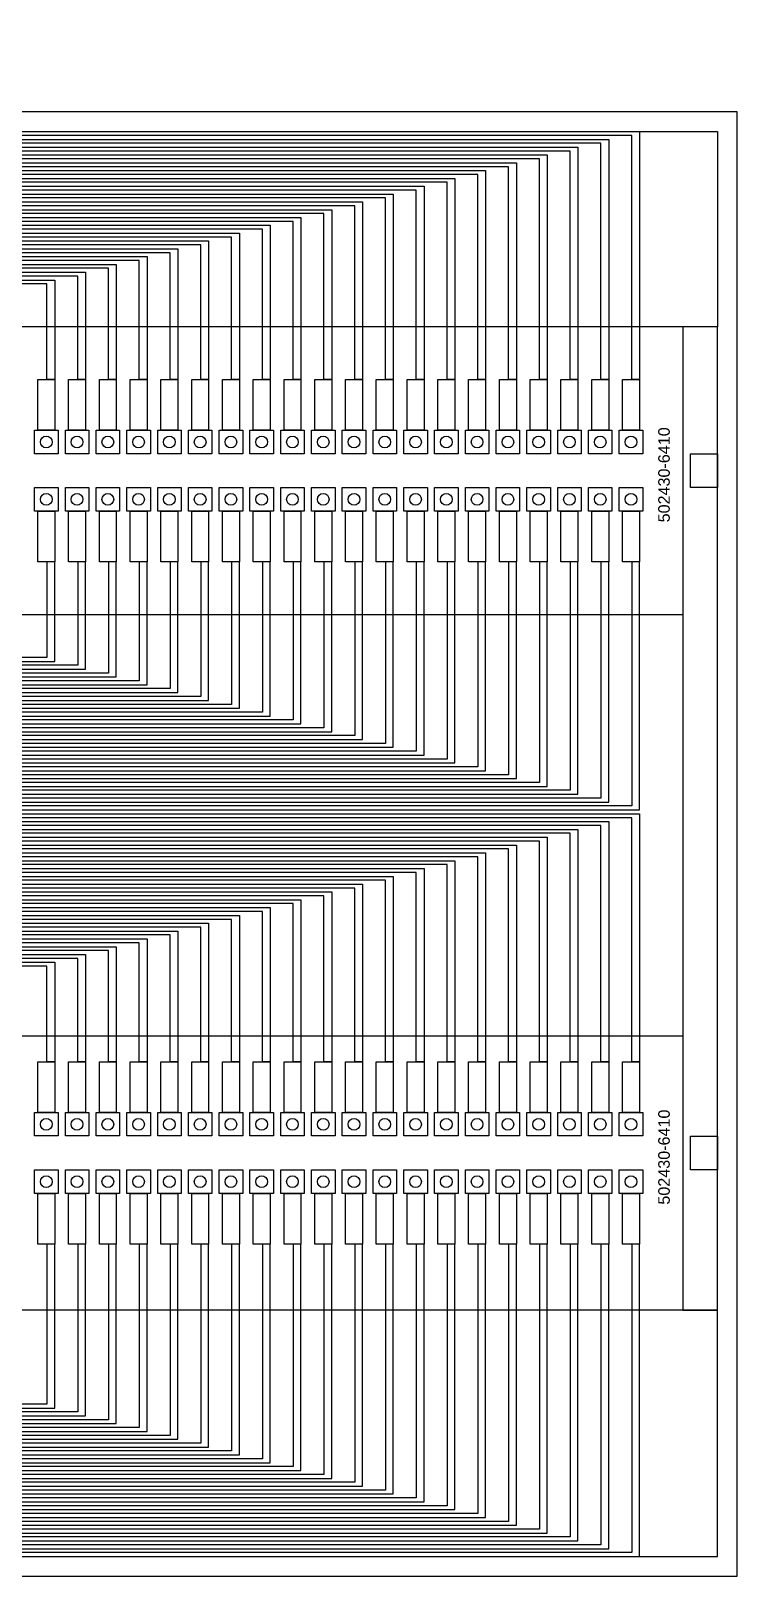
# Model space of a CAD drawing. Header units: inches. Extents: x 11033 to 102276, y 10578 to 36264.
# Drawn here: x 93097 to 102276, y 10722 to 30801 of the extents above; entities that cross this region are included whole.
import ezdxf

# ---------------------------------------------------------------- set-up
doc = ezdxf.new("R2010")
doc.units = ezdxf.units.IN
doc.header["$MEASUREMENT"] = 0
for name, color, linetype in [('board outline', 130, 'Continuous'), ('bottom copper', 160, 'Continuous'), ('bottom solder mask', 94, 'Continuous'), ('drill', 44, 'Continuous'), ('top copper', 10, 'Continuous'), ('top solder mask', 90, 'Continuous')]:
    doc.layers.add(name, color=color, linetype=linetype)
doc.styles.get("Standard").update_dxf_attribs({"font": 'arial.ttf'})

msp = doc.modelspace()

# ---------------------------------------------------------------- linework, layer by layer
at = {"layer": 'board outline'}
msp.add_lwpolyline([(48414, 29748), (48414, 10722), (67077, 10722), (67077, 13872), (83613, 13872), (83613, 10722), (102276, 10722), (102276, 29748), (88687, 29748), (88687, 30801), (62003, 30801), (62003, 29748)], close=True, dxfattribs=at)
at = {"layer": 'bottom copper'}
for points in [[(62257, 29494), (62257, 30547), (88433, 30547), (88433, 29494), (102022, 29494), (102022, 26954), (48668, 26954), (48668, 29494)], [(102022, 14176), (102022, 26954), (101571, 26954), (101571, 14176)], [(93187, 25611), (93187, 26271), (93407, 26271), (93407, 25611)], [(93587, 25611), (93587, 26271), (93807, 26271), (93807, 25611)], [(93987, 25611), (93987, 26271), (94207, 26271), (94207, 25611)], [(94387, 25611), (94387, 26271), (94607, 26271), (94607, 25611)], [(94787, 25611), (94787, 26271), (95007, 26271), (95007, 25611)], [(95187, 25611), (95187, 26271), (95407, 26271), (95407, 25611)], [(95587, 25611), (95587, 26271), (95807, 26271), (95807, 25611)], [(95987, 25611), (95987, 26271), (96207, 26271), (96207, 25611)], [(96387, 25611), (96387, 26271), (96607, 26271), (96607, 25611)], [(96787, 25611), (96787, 26271), (97007, 26271), (97007, 25611)], [(97187, 25611), (97187, 26271), (97407, 26271), (97407, 25611)], [(97587, 25611), (97587, 26271), (97807, 26271), (97807, 25611)], [(97987, 25611), (97987, 26271), (98207, 26271), (98207, 25611)], [(98387, 25611), (98387, 26271), (98607, 26271), (98607, 25611)], [(98787, 25611), (98787, 26271), (99007, 26271), (99007, 25611)], [(99187, 25611), (99187, 26271), (99407, 26271), (99407, 25611)], [(99587, 25611), (99587, 26271), (99807, 26271), (99807, 25611)], [(99987, 25611), (99987, 26271), (100207, 26271), (100207, 25611)], [(100387, 25611), (100387, 26271), (100607, 26271), (100607, 25611)], [(100787, 25611), (100787, 26271), (101007, 26271), (101007, 25611)], [(93450, 25307), (93145, 25307), (93145, 25611), (93450, 25611)], [(93850, 25307), (93545, 25307), (93545, 25611), (93850, 25611)], [(94250, 25307), (93945, 25307), (93945, 25611), (94250, 25611)], [(94650, 25307), (94345, 25307), (94345, 25611), (94650, 25611)], [(95050, 25307), (94745, 25307), (94745, 25611), (95050, 25611)], [(95450, 25307), (95145, 25307), (95145, 25611), (95450, 25611)], [(95850, 25307), (95545, 25307), (95545, 25611), (95850, 25611)], [(96250, 25307), (95945, 25307), (95945, 25611), (96250, 25611)], [(96650, 25307), (96345, 25307), (96345, 25611), (96650, 25611)], [(97050, 25307), (96745, 25307), (96745, 25611), (97050, 25611)], [(97450, 25307), (97145, 25307), (97145, 25611), (97450, 25611)], [(97850, 25307), (97545, 25307), (97545, 25611), (97850, 25611)], [(98250, 25307), (97945, 25307), (97945, 25611), (98250, 25611)], [(98650, 25307), (98345, 25307), (98345, 25611), (98650, 25611)], [(99050, 25307), (98745, 25307), (98745, 25611), (99050, 25611)], [(99450, 25307), (99145, 25307), (99145, 25611), (99450, 25611)], [(99850, 25307), (99545, 25307), (99545, 25611), (99850, 25611)], [(100250, 25307), (99945, 25307), (99945, 25611), (100250, 25611)], [(100650, 25307), (100345, 25307), (100345, 25611), (100650, 25611)], [(101050, 25307), (100745, 25307), (100745, 25611), (101050, 25611)], [(93450, 24561), (93145, 24561), (93145, 24866), (93450, 24866)], [(93850, 24561), (93545, 24561), (93545, 24866), (93850, 24866)], [(94250, 24561), (93945, 24561), (93945, 24866), (94250, 24866)], [(94650, 24561), (94345, 24561), (94345, 24866), (94650, 24866)], [(95050, 24561), (94745, 24561), (94745, 24866), (95050, 24866)], [(95450, 24561), (95145, 24561), (95145, 24866), (95450, 24866)], [(95850, 24561), (95545, 24561), (95545, 24866), (95850, 24866)], [(96250, 24561), (95945, 24561), (95945, 24866), (96250, 24866)], [(96650, 24561), (96345, 24561), (96345, 24866), (96650, 24866)], [(97050, 24561), (96745, 24561), (96745, 24866), (97050, 24866)], [(97450, 24561), (97145, 24561), (97145, 24866), (97450, 24866)], [(97850, 24561), (97545, 24561), (97545, 24866), (97850, 24866)], [(98250, 24561), (97945, 24561), (97945, 24866), (98250, 24866)], [(98650, 24561), (98345, 24561), (98345, 24866), (98650, 24866)], [(99050, 24561), (98745, 24561), (98745, 24866), (99050, 24866)], [(99450, 24561), (99145, 24561), (99145, 24866), (99450, 24866)], [(99850, 24561), (99545, 24561), (99545, 24866), (99850, 24866)], [(100250, 24561), (99945, 24561), (99945, 24866), (100250, 24866)], [(100650, 24561), (100345, 24561), (100345, 24866), (100650, 24866)], [(101050, 24561), (100745, 24561), (100745, 24866), (101050, 24866)], [(93187, 23901), (93187, 24561), (93407, 24561), (93407, 23901)], [(93587, 23901), (93587, 24561), (93807, 24561), (93807, 23901)], [(93987, 23901), (93987, 24561), (94207, 24561), (94207, 23901)], [(94387, 23901), (94387, 24561), (94607, 24561), (94607, 23901)], [(94787, 23901), (94787, 24561), (95007, 24561), (95007, 23901)], [(95187, 23901), (95187, 24561), (95407, 24561), (95407, 23901)], [(95587, 23901), (95587, 24561), (95807, 24561), (95807, 23901)], [(95987, 23901), (95987, 24561), (96207, 24561), (96207, 23901)], [(96387, 23901), (96387, 24561), (96607, 24561), (96607, 23901)], [(96787, 23901), (96787, 24561), (97007, 24561), (97007, 23901)], [(97187, 23901), (97187, 24561), (97407, 24561), (97407, 23901)], [(97587, 23901), (97587, 24561), (97807, 24561), (97807, 23901)], [(97987, 23901), (97987, 24561), (98207, 24561), (98207, 23901)], [(98387, 23901), (98387, 24561), (98607, 24561), (98607, 23901)], [(98787, 23901), (98787, 24561), (99007, 24561), (99007, 23901)], [(99187, 23901), (99187, 24561), (99407, 24561), (99407, 23901)], [(99587, 23901), (99587, 24561), (99807, 24561), (99807, 23901)], [(99987, 23901), (99987, 24561), (100207, 24561), (100207, 23901)], [(100387, 23901), (100387, 24561), (100607, 24561), (100607, 23901)], [(100787, 23901), (100787, 24561), (101007, 24561), (101007, 23901)], [(101571, 17737), (87865, 17737), (87865, 23217), (101571, 23217)], [(93187, 16745), (93187, 17405), (93407, 17405), (93407, 16745)], [(93587, 16745), (93587, 17405), (93807, 17405), (93807, 16745)], [(93987, 16745), (93987, 17405), (94207, 17405), (94207, 16745)], [(94387, 16745), (94387, 17405), (94607, 17405), (94607, 16745)], [(94787, 16745), (94787, 17405), (95007, 17405), (95007, 16745)], [(95187, 16745), (95187, 17405), (95407, 17405), (95407, 16745)], [(95587, 16745), (95587, 17405), (95807, 17405), (95807, 16745)], [(95987, 16745), (95987, 17405), (96207, 17405), (96207, 16745)], [(96387, 16745), (96387, 17405), (96607, 17405), (96607, 16745)], [(96787, 16745), (96787, 17405), (97007, 17405), (97007, 16745)], [(97187, 16745), (97187, 17405), (97407, 17405), (97407, 16745)], [(97587, 16745), (97587, 17405), (97807, 17405), (97807, 16745)], [(97987, 16745), (97987, 17405), (98207, 17405), (98207, 16745)], [(98387, 16745), (98387, 17405), (98607, 17405), (98607, 16745)], [(98787, 16745), (98787, 17405), (99007, 17405), (99007, 16745)], [(99187, 16745), (99187, 17405), (99407, 17405), (99407, 16745)], [(99587, 16745), (99587, 17405), (99807, 17405), (99807, 16745)], [(99987, 16745), (99987, 17405), (100207, 17405), (100207, 16745)], [(100387, 16745), (100387, 17405), (100607, 17405), (100607, 16745)], [(100787, 16745), (100787, 17405), (101007, 17405), (101007, 16745)], [(93450, 16441), (93145, 16441), (93145, 16745), (93450, 16745)], [(93850, 16441), (93545, 16441), (93545, 16745), (93850, 16745)], [(94250, 16441), (93945, 16441), (93945, 16745), (94250, 16745)], [(94650, 16441), (94345, 16441), (94345, 16745), (94650, 16745)], [(95050, 16441), (94745, 16441), (94745, 16745), (95050, 16745)], [(95450, 16441), (95145, 16441), (95145, 16745), (95450, 16745)], [(95850, 16441), (95545, 16441), (95545, 16745), (95850, 16745)], [(96250, 16441), (95945, 16441), (95945, 16745), (96250, 16745)], [(96650, 16441), (96345, 16441), (96345, 16745), (96650, 16745)], [(97050, 16441), (96745, 16441), (96745, 16745), (97050, 16745)], [(97450, 16441), (97145, 16441), (97145, 16745), (97450, 16745)], [(97850, 16441), (97545, 16441), (97545, 16745), (97850, 16745)], [(98250, 16441), (97945, 16441), (97945, 16745), (98250, 16745)], [(98650, 16441), (98345, 16441), (98345, 16745), (98650, 16745)], [(99050, 16441), (98745, 16441), (98745, 16745), (99050, 16745)], [(99450, 16441), (99145, 16441), (99145, 16745), (99450, 16745)], [(99850, 16441), (99545, 16441), (99545, 16745), (99850, 16745)], [(100250, 16441), (99945, 16441), (99945, 16745), (100250, 16745)], [(100650, 16441), (100345, 16441), (100345, 16745), (100650, 16745)], [(101050, 16441), (100745, 16441), (100745, 16745), (101050, 16745)], [(93450, 15695), (93145, 15695), (93145, 16000), (93450, 16000)], [(93850, 15695), (93545, 15695), (93545, 16000), (93850, 16000)], [(94250, 15695), (93945, 15695), (93945, 16000), (94250, 16000)], [(94650, 15695), (94345, 15695), (94345, 16000), (94650, 16000)], [(95050, 15695), (94745, 15695), (94745, 16000), (95050, 16000)], [(95450, 15695), (95145, 15695), (95145, 16000), (95450, 16000)], [(95850, 15695), (95545, 15695), (95545, 16000), (95850, 16000)], [(96250, 15695), (95945, 15695), (95945, 16000), (96250, 16000)], [(96650, 15695), (96345, 15695), (96345, 16000), (96650, 16000)], [(97050, 15695), (96745, 15695), (96745, 16000), (97050, 16000)], [(97450, 15695), (97145, 15695), (97145, 16000), (97450, 16000)], [(97850, 15695), (97545, 15695), (97545, 16000), (97850, 16000)], [(98250, 15695), (97945, 15695), (97945, 16000), (98250, 16000)], [(98650, 15695), (98345, 15695), (98345, 16000), (98650, 16000)], [(99050, 15695), (98745, 15695), (98745, 16000), (99050, 16000)], [(99450, 15695), (99145, 15695), (99145, 16000), (99450, 16000)], [(99850, 15695), (99545, 15695), (99545, 16000), (99850, 16000)], [(100250, 15695), (99945, 15695), (99945, 16000), (100250, 16000)], [(100650, 15695), (100345, 15695), (100345, 16000), (100650, 16000)], [(101050, 15695), (100745, 15695), (100745, 16000), (101050, 16000)], [(93187, 15035), (93187, 15695), (93407, 15695), (93407, 15035)], [(93587, 15035), (93587, 15695), (93807, 15695), (93807, 15035)], [(93987, 15035), (93987, 15695), (94207, 15695), (94207, 15035)], [(94387, 15035), (94387, 15695), (94607, 15695), (94607, 15035)], [(94787, 15035), (94787, 15695), (95007, 15695), (95007, 15035)], [(95187, 15035), (95187, 15695), (95407, 15695), (95407, 15035)], [(95587, 15035), (95587, 15695), (95807, 15695), (95807, 15035)], [(95987, 15035), (95987, 15695), (96207, 15695), (96207, 15035)], [(96387, 15035), (96387, 15695), (96607, 15695), (96607, 15035)], [(96787, 15035), (96787, 15695), (97007, 15695), (97007, 15035)], [(97187, 15035), (97187, 15695), (97407, 15695), (97407, 15035)], [(97587, 15035), (97587, 15695), (97807, 15695), (97807, 15035)], [(97987, 15035), (97987, 15695), (98207, 15695), (98207, 15035)], [(98387, 15035), (98387, 15695), (98607, 15695), (98607, 15035)], [(98787, 15035), (98787, 15695), (99007, 15695), (99007, 15035)], [(99187, 15035), (99187, 15695), (99407, 15695), (99407, 15035)], [(99587, 15035), (99587, 15695), (99807, 15695), (99807, 15035)], [(99987, 15035), (99987, 15695), (100207, 15695), (100207, 15035)], [(100387, 15035), (100387, 15695), (100607, 15695), (100607, 15035)], [(100787, 15035), (100787, 15695), (101007, 15695), (101007, 15035)], [(102022, 14176), (83918, 14176), (83918, 10976), (102022, 10976)]]:
    msp.add_lwpolyline(points, close=True, dxfattribs=at)
at = {"layer": 'bottom solder mask'}
for points in [[(93187, 25611), (93187, 26271), (93407, 26271), (93407, 25611)], [(93587, 25611), (93587, 26271), (93807, 26271), (93807, 25611)], [(93987, 25611), (93987, 26271), (94207, 26271), (94207, 25611)], [(94387, 25611), (94387, 26271), (94607, 26271), (94607, 25611)], [(94787, 25611), (94787, 26271), (95007, 26271), (95007, 25611)], [(95187, 25611), (95187, 26271), (95407, 26271), (95407, 25611)], [(95587, 25611), (95587, 26271), (95807, 26271), (95807, 25611)], [(95987, 25611), (95987, 26271), (96207, 26271), (96207, 25611)], [(96387, 25611), (96387, 26271), (96607, 26271), (96607, 25611)], [(96787, 25611), (96787, 26271), (97007, 26271), (97007, 25611)], [(97187, 25611), (97187, 26271), (97407, 26271), (97407, 25611)], [(97587, 25611), (97587, 26271), (97807, 26271), (97807, 25611)], [(97987, 25611), (97987, 26271), (98207, 26271), (98207, 25611)], [(98387, 25611), (98387, 26271), (98607, 26271), (98607, 25611)], [(98787, 25611), (98787, 26271), (99007, 26271), (99007, 25611)], [(99187, 25611), (99187, 26271), (99407, 26271), (99407, 25611)], [(99587, 25611), (99587, 26271), (99807, 26271), (99807, 25611)], [(99987, 25611), (99987, 26271), (100207, 26271), (100207, 25611)], [(100387, 25611), (100387, 26271), (100607, 26271), (100607, 25611)], [(100787, 25611), (100787, 26271), (101007, 26271), (101007, 25611)], [(102022, 25306), (102022, 24866), (101672, 24866), (101672, 25306)], [(93187, 23901), (93187, 24561), (93407, 24561), (93407, 23901)], [(93587, 23901), (93587, 24561), (93807, 24561), (93807, 23901)], [(93987, 23901), (93987, 24561), (94207, 24561), (94207, 23901)], [(94387, 23901), (94387, 24561), (94607, 24561), (94607, 23901)], [(94787, 23901), (94787, 24561), (95007, 24561), (95007, 23901)], [(95187, 23901), (95187, 24561), (95407, 24561), (95407, 23901)], [(95587, 23901), (95587, 24561), (95807, 24561), (95807, 23901)], [(95987, 23901), (95987, 24561), (96207, 24561), (96207, 23901)], [(96387, 23901), (96387, 24561), (96607, 24561), (96607, 23901)], [(96787, 23901), (96787, 24561), (97007, 24561), (97007, 23901)], [(97187, 23901), (97187, 24561), (97407, 24561), (97407, 23901)], [(97587, 23901), (97587, 24561), (97807, 24561), (97807, 23901)], [(97987, 23901), (97987, 24561), (98207, 24561), (98207, 23901)], [(98387, 23901), (98387, 24561), (98607, 24561), (98607, 23901)], [(98787, 23901), (98787, 24561), (99007, 24561), (99007, 23901)], [(99187, 23901), (99187, 24561), (99407, 24561), (99407, 23901)], [(99587, 23901), (99587, 24561), (99807, 24561), (99807, 23901)], [(99987, 23901), (99987, 24561), (100207, 24561), (100207, 23901)], [(100387, 23901), (100387, 24561), (100607, 24561), (100607, 23901)], [(100787, 23901), (100787, 24561), (101007, 24561), (101007, 23901)], [(93187, 16745), (93187, 17405), (93407, 17405), (93407, 16745)], [(93587, 16745), (93587, 17405), (93807, 17405), (93807, 16745)], [(93987, 16745), (93987, 17405), (94207, 17405), (94207, 16745)], [(94387, 16745), (94387, 17405), (94607, 17405), (94607, 16745)], [(94787, 16745), (94787, 17405), (95007, 17405), (95007, 16745)], [(95187, 16745), (95187, 17405), (95407, 17405), (95407, 16745)], [(95587, 16745), (95587, 17405), (95807, 17405), (95807, 16745)], [(95987, 16745), (95987, 17405), (96207, 17405), (96207, 16745)], [(96387, 16745), (96387, 17405), (96607, 17405), (96607, 16745)], [(96787, 16745), (96787, 17405), (97007, 17405), (97007, 16745)], [(97187, 16745), (97187, 17405), (97407, 17405), (97407, 16745)], [(97587, 16745), (97587, 17405), (97807, 17405), (97807, 16745)], [(97987, 16745), (97987, 17405), (98207, 17405), (98207, 16745)], [(98387, 16745), (98387, 17405), (98607, 17405), (98607, 16745)], [(98787, 16745), (98787, 17405), (99007, 17405), (99007, 16745)], [(99187, 16745), (99187, 17405), (99407, 17405), (99407, 16745)], [(99587, 16745), (99587, 17405), (99807, 17405), (99807, 16745)], [(99987, 16745), (99987, 17405), (100207, 17405), (100207, 16745)], [(100387, 16745), (100387, 17405), (100607, 17405), (100607, 16745)], [(100787, 16745), (100787, 17405), (101007, 17405), (101007, 16745)], [(102022, 16440), (102022, 16000), (101672, 16000), (101672, 16440)], [(93187, 15035), (93187, 15695), (93407, 15695), (93407, 15035)], [(93587, 15035), (93587, 15695), (93807, 15695), (93807, 15035)], [(93987, 15035), (93987, 15695), (94207, 15695), (94207, 15035)], [(94387, 15035), (94387, 15695), (94607, 15695), (94607, 15035)], [(94787, 15035), (94787, 15695), (95007, 15695), (95007, 15035)], [(95187, 15035), (95187, 15695), (95407, 15695), (95407, 15035)], [(95587, 15035), (95587, 15695), (95807, 15695), (95807, 15035)], [(95987, 15035), (95987, 15695), (96207, 15695), (96207, 15035)], [(96387, 15035), (96387, 15695), (96607, 15695), (96607, 15035)], [(96787, 15035), (96787, 15695), (97007, 15695), (97007, 15035)], [(97187, 15035), (97187, 15695), (97407, 15695), (97407, 15035)], [(97587, 15035), (97587, 15695), (97807, 15695), (97807, 15035)], [(97987, 15035), (97987, 15695), (98207, 15695), (98207, 15035)], [(98387, 15035), (98387, 15695), (98607, 15695), (98607, 15035)], [(98787, 15035), (98787, 15695), (99007, 15695), (99007, 15035)], [(99187, 15035), (99187, 15695), (99407, 15695), (99407, 15035)], [(99587, 15035), (99587, 15695), (99807, 15695), (99807, 15035)], [(99987, 15035), (99987, 15695), (100207, 15695), (100207, 15035)], [(100387, 15035), (100387, 15695), (100607, 15695), (100607, 15035)], [(100787, 15035), (100787, 15695), (101007, 15695), (101007, 15035)]]:
    msp.add_lwpolyline(points, close=True, dxfattribs=at)
at = {"layer": 'drill'}
for centre in [(93297, 25459), (93697, 25459), (94097, 25459), (94497, 25459), (94897, 25459), (95297, 25459), (95697, 25459), (96097, 25459), (96497, 25459), (96897, 25459), (97297, 25459), (97697, 25459), (98097, 25459), (98497, 25459), (98897, 25459), (99297, 25459), (99697, 25459), (100097, 25459), (100497, 25459), (100897, 25459), (93297, 24714), (93697, 24714), (94097, 24714), (94497, 24714), (94897, 24714), (95297, 24714), (95697, 24714), (96097, 24714), (96497, 24714), (96897, 24714), (97297, 24714), (97697, 24714), (98097, 24714), (98497, 24714), (98897, 24714), (99297, 24714), (99697, 24714), (100097, 24714), (100497, 24714), (100897, 24714), (93297, 16593), (93697, 16593), (94097, 16593), (94497, 16593), (94897, 16593), (95297, 16593), (95697, 16593), (96097, 16593), (96497, 16593), (96897, 16593), (97297, 16593), (97697, 16593), (98097, 16593), (98497, 16593), (98897, 16593), (99297, 16593), (99697, 16593), (100097, 16593), (100497, 16593), (100897, 16593), (93297, 15848), (93697, 15848), (94097, 15848), (94497, 15848), (94897, 15848), (95297, 15848), (95697, 15848), (96097, 15848), (96497, 15848), (96897, 15848), (97297, 15848), (97697, 15848), (98097, 15848), (98497, 15848), (98897, 15848), (99297, 15848), (99697, 15848), (100097, 15848), (100497, 15848), (100897, 15848)]:
    msp.add_circle(centre, 76.2, dxfattribs=at)
at = {"layer": 'top copper'}
for points in [[(101007, 26271), (100906, 26271), (100906, 29443), (88506, 29443), (88506, 29494), (101007, 29494)], [(100607, 26271), (100506, 26271), (100506, 29342), (88506, 29342), (88506, 29392), (100607, 29392)], [(100207, 26271), (100106, 26271), (100106, 29240), (88506, 29240), (88506, 29291), (100207, 29291)], [(99807, 26271), (99706, 26271), (99706, 29138), (88506, 29138), (88506, 29189), (99807, 29189)], [(99407, 26271), (99306, 26271), (99306, 29037), (88506, 29037), (88506, 29088), (99407, 29088)], [(99007, 26271), (98906, 26271), (98906, 28935), (88506, 28935), (88506, 28986), (99007, 28986)], [(98607, 26271), (98506, 26271), (98506, 28834), (88506, 28834), (88506, 28884), (98607, 28884)], [(98207, 26271), (98106, 26271), (98106, 28732), (88506, 28732), (88506, 28783), (98207, 28783)], [(97807, 26271), (97706, 26271), (97706, 28630), (88506, 28630), (88506, 28681), (97807, 28681)], [(97407, 26271), (97306, 26271), (97306, 28529), (88506, 28529), (88506, 28580), (97407, 28580)], [(97007, 26271), (96906, 26271), (96906, 28427), (88506, 28427), (88506, 28478), (97007, 28478)], [(96607, 26271), (96506, 26271), (96506, 28326), (88506, 28326), (88506, 28376), (96607, 28376)], [(96207, 26271), (96106, 26271), (96106, 28224), (88506, 28224), (88506, 28275), (96207, 28275)], [(95807, 26271), (95706, 26271), (95706, 28122), (88506, 28122), (88506, 28173), (95807, 28173)], [(95407, 26271), (95306, 26271), (95306, 28021), (88506, 28021), (88506, 28072), (95407, 28072)], [(95007, 26271), (94906, 26271), (94906, 27919), (88506, 27919), (88506, 27970), (95007, 27970)], [(94607, 26271), (94506, 26271), (94506, 27818), (88506, 27818), (88506, 27868), (94607, 27868)], [(94207, 26271), (94106, 26271), (94106, 27716), (88506, 27716), (88506, 27767), (94207, 27767)], [(93807, 26271), (93706, 26271), (93706, 27614), (88506, 27614), (88506, 27665), (93807, 27665)], [(93407, 26271), (93306, 26271), (93306, 27513), (88506, 27513), (88506, 27564), (93407, 27564)], [(93187, 25611), (93187, 26271), (93407, 26271), (93407, 25611)], [(93587, 25611), (93587, 26271), (93807, 26271), (93807, 25611)], [(93987, 25611), (93987, 26271), (94207, 26271), (94207, 25611)], [(94387, 25611), (94387, 26271), (94607, 26271), (94607, 25611)], [(94787, 25611), (94787, 26271), (95007, 26271), (95007, 25611)], [(95187, 25611), (95187, 26271), (95407, 26271), (95407, 25611)], [(95587, 25611), (95587, 26271), (95807, 26271), (95807, 25611)], [(95987, 25611), (95987, 26271), (96207, 26271), (96207, 25611)], [(96387, 25611), (96387, 26271), (96607, 26271), (96607, 25611)], [(96787, 25611), (96787, 26271), (97007, 26271), (97007, 25611)], [(97187, 25611), (97187, 26271), (97407, 26271), (97407, 25611)], [(97587, 25611), (97587, 26271), (97807, 26271), (97807, 25611)], [(97987, 25611), (97987, 26271), (98207, 26271), (98207, 25611)], [(98387, 25611), (98387, 26271), (98607, 26271), (98607, 25611)], [(98787, 25611), (98787, 26271), (99007, 26271), (99007, 25611)], [(99187, 25611), (99187, 26271), (99407, 26271), (99407, 25611)], [(99587, 25611), (99587, 26271), (99807, 26271), (99807, 25611)], [(99987, 25611), (99987, 26271), (100207, 26271), (100207, 25611)], [(100387, 25611), (100387, 26271), (100607, 26271), (100607, 25611)], [(100787, 25611), (100787, 26271), (101007, 26271), (101007, 25611)], [(93450, 25307), (93145, 25307), (93145, 25611), (93450, 25611)], [(93850, 25307), (93545, 25307), (93545, 25611), (93850, 25611)], [(94250, 25307), (93945, 25307), (93945, 25611), (94250, 25611)], [(94650, 25307), (94345, 25307), (94345, 25611), (94650, 25611)], [(95050, 25307), (94745, 25307), (94745, 25611), (95050, 25611)], [(95450, 25307), (95145, 25307), (95145, 25611), (95450, 25611)], [(95850, 25307), (95545, 25307), (95545, 25611), (95850, 25611)], [(96250, 25307), (95945, 25307), (95945, 25611), (96250, 25611)], [(96650, 25307), (96345, 25307), (96345, 25611), (96650, 25611)], [(97050, 25307), (96745, 25307), (96745, 25611), (97050, 25611)], [(97450, 25307), (97145, 25307), (97145, 25611), (97450, 25611)], [(97850, 25307), (97545, 25307), (97545, 25611), (97850, 25611)], [(98250, 25307), (97945, 25307), (97945, 25611), (98250, 25611)], [(98650, 25307), (98345, 25307), (98345, 25611), (98650, 25611)], [(99050, 25307), (98745, 25307), (98745, 25611), (99050, 25611)], [(99450, 25307), (99145, 25307), (99145, 25611), (99450, 25611)], [(99850, 25307), (99545, 25307), (99545, 25611), (99850, 25611)], [(100250, 25307), (99945, 25307), (99945, 25611), (100250, 25611)], [(100650, 25307), (100345, 25307), (100345, 25611), (100650, 25611)], [(101050, 25307), (100745, 25307), (100745, 25611), (101050, 25611)], [(101672, 24866), (101672, 25306), (102022, 25306), (102022, 24866)], [(93450, 24561), (93145, 24561), (93145, 24866), (93450, 24866)], [(93850, 24561), (93545, 24561), (93545, 24866), (93850, 24866)], [(94250, 24561), (93945, 24561), (93945, 24866), (94250, 24866)], [(94650, 24561), (94345, 24561), (94345, 24866), (94650, 24866)], [(95050, 24561), (94745, 24561), (94745, 24866), (95050, 24866)], [(95450, 24561), (95145, 24561), (95145, 24866), (95450, 24866)], [(95850, 24561), (95545, 24561), (95545, 24866), (95850, 24866)], [(96250, 24561), (95945, 24561), (95945, 24866), (96250, 24866)], [(96650, 24561), (96345, 24561), (96345, 24866), (96650, 24866)], [(97050, 24561), (96745, 24561), (96745, 24866), (97050, 24866)], [(97450, 24561), (97145, 24561), (97145, 24866), (97450, 24866)], [(97850, 24561), (97545, 24561), (97545, 24866), (97850, 24866)], [(98250, 24561), (97945, 24561), (97945, 24866), (98250, 24866)], [(98650, 24561), (98345, 24561), (98345, 24866), (98650, 24866)], [(99050, 24561), (98745, 24561), (98745, 24866), (99050, 24866)], [(99450, 24561), (99145, 24561), (99145, 24866), (99450, 24866)], [(99850, 24561), (99545, 24561), (99545, 24866), (99850, 24866)], [(100250, 24561), (99945, 24561), (99945, 24866), (100250, 24866)], [(100650, 24561), (100345, 24561), (100345, 24866), (100650, 24866)], [(101050, 24561), (100745, 24561), (100745, 24866), (101050, 24866)], [(93187, 23901), (93187, 24561), (93407, 24561), (93407, 23901)], [(93587, 23901), (93587, 24561), (93807, 24561), (93807, 23901)], [(93987, 23901), (93987, 24561), (94207, 24561), (94207, 23901)], [(94387, 23901), (94387, 24561), (94607, 24561), (94607, 23901)], [(94787, 23901), (94787, 24561), (95007, 24561), (95007, 23901)], [(95187, 23901), (95187, 24561), (95407, 24561), (95407, 23901)], [(95587, 23901), (95587, 24561), (95807, 24561), (95807, 23901)], [(95987, 23901), (95987, 24561), (96207, 24561), (96207, 23901)], [(96387, 23901), (96387, 24561), (96607, 24561), (96607, 23901)], [(96787, 23901), (96787, 24561), (97007, 24561), (97007, 23901)], [(97187, 23901), (97187, 24561), (97407, 24561), (97407, 23901)], [(97587, 23901), (97587, 24561), (97807, 24561), (97807, 23901)], [(97987, 23901), (97987, 24561), (98207, 24561), (98207, 23901)], [(98387, 23901), (98387, 24561), (98607, 24561), (98607, 23901)], [(98787, 23901), (98787, 24561), (99007, 24561), (99007, 23901)], [(99187, 23901), (99187, 24561), (99407, 24561), (99407, 23901)], [(99587, 23901), (99587, 24561), (99807, 24561), (99807, 23901)], [(99987, 23901), (99987, 24561), (100207, 24561), (100207, 23901)], [(100387, 23901), (100387, 24561), (100607, 24561), (100607, 23901)], [(100787, 23901), (100787, 24561), (101007, 24561), (101007, 23901)], [(93407, 23901), (93306, 23901), (93306, 22660), (88506, 22660), (88506, 22609), (93407, 22609)], [(93807, 23901), (93706, 23901), (93706, 22558), (88506, 22558), (88506, 22508), (93807, 22508)], [(94207, 23901), (94106, 23901), (94106, 22457), (88506, 22457), (88506, 22406), (94207, 22406)], [(94607, 23901), (94506, 23901), (94506, 22355), (88506, 22355), (88506, 22304), (94607, 22304)], [(95007, 23901), (94906, 23901), (94906, 22254), (88506, 22254), (88506, 22203), (95007, 22203)], [(95407, 23901), (95306, 23901), (95306, 22152), (88506, 22152), (88506, 22101), (95407, 22101)], [(95807, 23901), (95706, 23901), (95706, 22050), (88506, 22050), (88506, 22000), (95807, 22000)], [(96207, 23901), (96106, 23901), (96106, 21949), (88506, 21949), (88506, 21898), (96207, 21898)], [(96607, 23901), (96506, 23901), (96506, 21847), (88506, 21847), (88506, 21796), (96607, 21796)], [(97007, 23901), (96906, 23901), (96906, 21746), (88506, 21746), (88506, 21695), (97007, 21695)], [(97407, 23901), (97306, 23901), (97306, 21644), (88506, 21644), (88506, 21593), (97407, 21593)], [(97807, 23901), (97706, 23901), (97706, 21542), (88506, 21542), (88506, 21492), (97807, 21492)], [(98207, 23901), (98106, 23901), (98106, 21441), (88506, 21441), (88506, 21390), (98207, 21390)], [(98607, 23901), (98506, 23901), (98506, 21339), (88506, 21339), (88506, 21288), (98607, 21288)], [(99007, 23901), (98906, 23901), (98906, 21238), (88506, 21238), (88506, 21187), (99007, 21187)], [(99407, 23901), (99306, 23901), (99306, 21136), (88506, 21136), (88506, 21085), (99407, 21085)], [(99807, 23901), (99706, 23901), (99706, 21034), (88506, 21034), (88506, 20984), (99807, 20984)], [(100207, 23901), (100106, 23901), (100106, 20933), (88506, 20933), (88506, 20882), (100207, 20882)], [(100607, 23901), (100506, 23901), (100506, 20831), (88506, 20831), (88506, 20780), (100607, 20780)], [(101007, 23901), (100906, 23901), (100906, 20730), (88506, 20730), (88506, 20679), (101007, 20679)], [(101007, 17405), (100906, 17405), (100906, 20577), (88506, 20577), (88506, 20628), (101007, 20628)], [(100607, 17405), (100506, 17405), (100506, 20476), (88506, 20476), (88506, 20526), (100607, 20526)], [(100207, 17405), (100106, 17405), (100106, 20374), (88506, 20374), (88506, 20425), (100207, 20425)], [(99807, 17405), (99706, 17405), (99706, 20272), (88506, 20272), (88506, 20323), (99807, 20323)], [(99407, 17405), (99306, 17405), (99306, 20171), (88506, 20171), (88506, 20222), (99407, 20222)], [(99007, 17405), (98906, 17405), (98906, 20069), (88506, 20069), (88506, 20120), (99007, 20120)], [(98607, 17405), (98506, 17405), (98506, 19968), (88506, 19968), (88506, 20018), (98607, 20018)], [(98207, 17405), (98106, 17405), (98106, 19866), (88506, 19866), (88506, 19917), (98207, 19917)], [(97807, 17405), (97706, 17405), (97706, 19764), (88506, 19764), (88506, 19815), (97807, 19815)], [(97407, 17405), (97306, 17405), (97306, 19663), (88506, 19663), (88506, 19714), (97407, 19714)], [(97007, 17405), (96906, 17405), (96906, 19561), (88506, 19561), (88506, 19612), (97007, 19612)], [(96607, 17405), (96506, 17405), (96506, 19460), (88506, 19460), (88506, 19510), (96607, 19510)], [(96207, 17405), (96106, 17405), (96106, 19358), (88506, 19358), (88506, 19409), (96207, 19409)], [(95807, 17405), (95706, 17405), (95706, 19256), (88506, 19256), (88506, 19307), (95807, 19307)], [(95407, 17405), (95306, 17405), (95306, 19155), (88506, 19155), (88506, 19206), (95407, 19206)], [(95007, 17405), (94906, 17405), (94906, 19053), (88506, 19053), (88506, 19104), (95007, 19104)], [(94607, 17405), (94506, 17405), (94506, 18952), (88506, 18952), (88506, 19002), (94607, 19002)], [(94207, 17405), (94106, 17405), (94106, 18850), (88506, 18850), (88506, 18901), (94207, 18901)], [(93807, 17405), (93706, 17405), (93706, 18748), (88506, 18748), (88506, 18799), (93807, 18799)], [(93407, 17405), (93306, 17405), (93306, 18647), (88506, 18647), (88506, 18698), (93407, 18698)], [(93187, 16745), (93187, 17405), (93407, 17405), (93407, 16745)], [(93587, 16745), (93587, 17405), (93807, 17405), (93807, 16745)], [(93987, 16745), (93987, 17405), (94207, 17405), (94207, 16745)], [(94387, 16745), (94387, 17405), (94607, 17405), (94607, 16745)], [(94787, 16745), (94787, 17405), (95007, 17405), (95007, 16745)], [(95187, 16745), (95187, 17405), (95407, 17405), (95407, 16745)], [(95587, 16745), (95587, 17405), (95807, 17405), (95807, 16745)], [(95987, 16745), (95987, 17405), (96207, 17405), (96207, 16745)], [(96387, 16745), (96387, 17405), (96607, 17405), (96607, 16745)], [(96787, 16745), (96787, 17405), (97007, 17405), (97007, 16745)], [(97187, 16745), (97187, 17405), (97407, 17405), (97407, 16745)], [(97587, 16745), (97587, 17405), (97807, 17405), (97807, 16745)], [(97987, 16745), (97987, 17405), (98207, 17405), (98207, 16745)], [(98387, 16745), (98387, 17405), (98607, 17405), (98607, 16745)], [(98787, 16745), (98787, 17405), (99007, 17405), (99007, 16745)], [(99187, 16745), (99187, 17405), (99407, 17405), (99407, 16745)], [(99587, 16745), (99587, 17405), (99807, 17405), (99807, 16745)], [(99987, 16745), (99987, 17405), (100207, 17405), (100207, 16745)], [(100387, 16745), (100387, 17405), (100607, 17405), (100607, 16745)], [(100787, 16745), (100787, 17405), (101007, 17405), (101007, 16745)], [(93450, 16441), (93145, 16441), (93145, 16745), (93450, 16745)], [(93850, 16441), (93545, 16441), (93545, 16745), (93850, 16745)], [(94250, 16441), (93945, 16441), (93945, 16745), (94250, 16745)], [(94650, 16441), (94345, 16441), (94345, 16745), (94650, 16745)], [(95050, 16441), (94745, 16441), (94745, 16745), (95050, 16745)], [(95450, 16441), (95145, 16441), (95145, 16745), (95450, 16745)], [(95850, 16441), (95545, 16441), (95545, 16745), (95850, 16745)], [(96250, 16441), (95945, 16441), (95945, 16745), (96250, 16745)], [(96650, 16441), (96345, 16441), (96345, 16745), (96650, 16745)], [(97050, 16441), (96745, 16441), (96745, 16745), (97050, 16745)], [(97450, 16441), (97145, 16441), (97145, 16745), (97450, 16745)], [(97850, 16441), (97545, 16441), (97545, 16745), (97850, 16745)], [(98250, 16441), (97945, 16441), (97945, 16745), (98250, 16745)], [(98650, 16441), (98345, 16441), (98345, 16745), (98650, 16745)], [(99050, 16441), (98745, 16441), (98745, 16745), (99050, 16745)], [(99450, 16441), (99145, 16441), (99145, 16745), (99450, 16745)], [(99850, 16441), (99545, 16441), (99545, 16745), (99850, 16745)], [(100250, 16441), (99945, 16441), (99945, 16745), (100250, 16745)], [(100650, 16441), (100345, 16441), (100345, 16745), (100650, 16745)], [(101050, 16441), (100745, 16441), (100745, 16745), (101050, 16745)], [(101672, 16000), (101672, 16440), (102022, 16440), (102022, 16000)], [(93450, 15695), (93145, 15695), (93145, 16000), (93450, 16000)], [(93850, 15695), (93545, 15695), (93545, 16000), (93850, 16000)], [(94250, 15695), (93945, 15695), (93945, 16000), (94250, 16000)], [(94650, 15695), (94345, 15695), (94345, 16000), (94650, 16000)], [(95050, 15695), (94745, 15695), (94745, 16000), (95050, 16000)], [(95450, 15695), (95145, 15695), (95145, 16000), (95450, 16000)], [(95850, 15695), (95545, 15695), (95545, 16000), (95850, 16000)], [(96250, 15695), (95945, 15695), (95945, 16000), (96250, 16000)], [(96650, 15695), (96345, 15695), (96345, 16000), (96650, 16000)], [(97050, 15695), (96745, 15695), (96745, 16000), (97050, 16000)], [(97450, 15695), (97145, 15695), (97145, 16000), (97450, 16000)], [(97850, 15695), (97545, 15695), (97545, 16000), (97850, 16000)], [(98250, 15695), (97945, 15695), (97945, 16000), (98250, 16000)], [(98650, 15695), (98345, 15695), (98345, 16000), (98650, 16000)], [(99050, 15695), (98745, 15695), (98745, 16000), (99050, 16000)], [(99450, 15695), (99145, 15695), (99145, 16000), (99450, 16000)], [(99850, 15695), (99545, 15695), (99545, 16000), (99850, 16000)], [(100250, 15695), (99945, 15695), (99945, 16000), (100250, 16000)], [(100650, 15695), (100345, 15695), (100345, 16000), (100650, 16000)], [(101050, 15695), (100745, 15695), (100745, 16000), (101050, 16000)], [(93187, 15035), (93187, 15695), (93407, 15695), (93407, 15035)], [(93587, 15035), (93587, 15695), (93807, 15695), (93807, 15035)], [(93987, 15035), (93987, 15695), (94207, 15695), (94207, 15035)], [(94387, 15035), (94387, 15695), (94607, 15695), (94607, 15035)], [(94787, 15035), (94787, 15695), (95007, 15695), (95007, 15035)], [(95187, 15035), (95187, 15695), (95407, 15695), (95407, 15035)], [(95587, 15035), (95587, 15695), (95807, 15695), (95807, 15035)], [(95987, 15035), (95987, 15695), (96207, 15695), (96207, 15035)], [(96387, 15035), (96387, 15695), (96607, 15695), (96607, 15035)], [(96787, 15035), (96787, 15695), (97007, 15695), (97007, 15035)], [(97187, 15035), (97187, 15695), (97407, 15695), (97407, 15035)], [(97587, 15035), (97587, 15695), (97807, 15695), (97807, 15035)], [(97987, 15035), (97987, 15695), (98207, 15695), (98207, 15035)], [(98387, 15035), (98387, 15695), (98607, 15695), (98607, 15035)], [(98787, 15035), (98787, 15695), (99007, 15695), (99007, 15035)], [(99187, 15035), (99187, 15695), (99407, 15695), (99407, 15035)], [(99587, 15035), (99587, 15695), (99807, 15695), (99807, 15035)], [(99987, 15035), (99987, 15695), (100207, 15695), (100207, 15035)], [(100387, 15035), (100387, 15695), (100607, 15695), (100607, 15035)], [(100787, 15035), (100787, 15695), (101007, 15695), (101007, 15035)], [(93407, 15035), (93306, 15035), (93306, 12957), (88506, 12957), (88506, 12906), (93407, 12906)], [(93807, 15035), (93706, 15035), (93706, 12856), (88506, 12856), (88506, 12805), (93807, 12805)], [(94207, 15035), (94106, 15035), (94106, 12754), (88506, 12754), (88506, 12703), (94207, 12703)], [(94607, 15035), (94506, 15035), (94506, 12652), (88506, 12652), (88506, 12602), (94607, 12602)], [(95007, 15035), (94906, 15035), (94906, 12551), (88506, 12551), (88506, 12500), (95007, 12500)], [(95407, 15035), (95306, 15035), (95306, 12449), (88506, 12449), (88506, 12398), (95407, 12398)], [(95807, 15035), (95706, 15035), (95706, 12348), (88506, 12348), (88506, 12297), (95807, 12297)], [(96207, 15035), (96106, 15035), (96106, 12246), (88506, 12246), (88506, 12195), (96207, 12195)], [(96607, 15035), (96506, 15035), (96506, 12144), (88506, 12144), (88506, 12094), (96607, 12094)], [(97007, 15035), (96906, 15035), (96906, 12043), (88506, 12043), (88506, 11992), (97007, 11992)], [(97407, 15035), (97306, 15035), (97306, 11941), (88506, 11941), (88506, 11890), (97407, 11890)], [(97807, 15035), (97706, 15035), (97706, 11840), (88506, 11840), (88506, 11789), (97807, 11789)], [(98207, 15035), (98106, 15035), (98106, 11738), (88506, 11738), (88506, 11687), (98207, 11687)], [(98607, 15035), (98506, 15035), (98506, 11636), (88506, 11636), (88506, 11586), (98607, 11586)], [(99007, 15035), (98906, 15035), (98906, 11535), (88506, 11535), (88506, 11484), (99007, 11484)], [(99407, 15035), (99306, 15035), (99306, 11433), (88506, 11433), (88506, 11382), (99407, 11382)], [(99807, 15035), (99706, 15035), (99706, 11332), (88506, 11332), (88506, 11281), (99807, 11281)], [(100207, 15035), (100106, 15035), (100106, 11230), (88506, 11230), (88506, 11179), (100207, 11179)], [(100607, 15035), (100506, 15035), (100506, 11128), (88506, 11128), (88506, 11078), (100607, 11078)], [(101007, 15035), (100906, 15035), (100906, 11027), (88506, 11027), (88506, 10976), (101007, 10976)]]:
    msp.add_lwpolyline(points, close=True, dxfattribs=at)
at = {"layer": 'top solder mask'}
for points in [[(93187, 25611), (93187, 26271), (93407, 26271), (93407, 25611)], [(93587, 25611), (93587, 26271), (93807, 26271), (93807, 25611)], [(93987, 25611), (93987, 26271), (94207, 26271), (94207, 25611)], [(94387, 25611), (94387, 26271), (94607, 26271), (94607, 25611)], [(94787, 25611), (94787, 26271), (95007, 26271), (95007, 25611)], [(95187, 25611), (95187, 26271), (95407, 26271), (95407, 25611)], [(95587, 25611), (95587, 26271), (95807, 26271), (95807, 25611)], [(95987, 25611), (95987, 26271), (96207, 26271), (96207, 25611)], [(96387, 25611), (96387, 26271), (96607, 26271), (96607, 25611)], [(96787, 25611), (96787, 26271), (97007, 26271), (97007, 25611)], [(97187, 25611), (97187, 26271), (97407, 26271), (97407, 25611)], [(97587, 25611), (97587, 26271), (97807, 26271), (97807, 25611)], [(97987, 25611), (97987, 26271), (98207, 26271), (98207, 25611)], [(98387, 25611), (98387, 26271), (98607, 26271), (98607, 25611)], [(98787, 25611), (98787, 26271), (99007, 26271), (99007, 25611)], [(99187, 25611), (99187, 26271), (99407, 26271), (99407, 25611)], [(99587, 25611), (99587, 26271), (99807, 26271), (99807, 25611)], [(99987, 25611), (99987, 26271), (100207, 26271), (100207, 25611)], [(100387, 25611), (100387, 26271), (100607, 26271), (100607, 25611)], [(100787, 25611), (100787, 26271), (101007, 26271), (101007, 25611)], [(101672, 24866), (101672, 25306), (102022, 25306), (102022, 24866)], [(93187, 23901), (93187, 24561), (93407, 24561), (93407, 23901)], [(93587, 23901), (93587, 24561), (93807, 24561), (93807, 23901)], [(93987, 23901), (93987, 24561), (94207, 24561), (94207, 23901)], [(94387, 23901), (94387, 24561), (94607, 24561), (94607, 23901)], [(94787, 23901), (94787, 24561), (95007, 24561), (95007, 23901)], [(95187, 23901), (95187, 24561), (95407, 24561), (95407, 23901)], [(95587, 23901), (95587, 24561), (95807, 24561), (95807, 23901)], [(95987, 23901), (95987, 24561), (96207, 24561), (96207, 23901)], [(96387, 23901), (96387, 24561), (96607, 24561), (96607, 23901)], [(96787, 23901), (96787, 24561), (97007, 24561), (97007, 23901)], [(97187, 23901), (97187, 24561), (97407, 24561), (97407, 23901)], [(97587, 23901), (97587, 24561), (97807, 24561), (97807, 23901)], [(97987, 23901), (97987, 24561), (98207, 24561), (98207, 23901)], [(98387, 23901), (98387, 24561), (98607, 24561), (98607, 23901)], [(98787, 23901), (98787, 24561), (99007, 24561), (99007, 23901)], [(99187, 23901), (99187, 24561), (99407, 24561), (99407, 23901)], [(99587, 23901), (99587, 24561), (99807, 24561), (99807, 23901)], [(99987, 23901), (99987, 24561), (100207, 24561), (100207, 23901)], [(100387, 23901), (100387, 24561), (100607, 24561), (100607, 23901)], [(100787, 23901), (100787, 24561), (101007, 24561), (101007, 23901)], [(93187, 16745), (93187, 17405), (93407, 17405), (93407, 16745)], [(93587, 16745), (93587, 17405), (93807, 17405), (93807, 16745)], [(93987, 16745), (93987, 17405), (94207, 17405), (94207, 16745)], [(94387, 16745), (94387, 17405), (94607, 17405), (94607, 16745)], [(94787, 16745), (94787, 17405), (95007, 17405), (95007, 16745)], [(95187, 16745), (95187, 17405), (95407, 17405), (95407, 16745)], [(95587, 16745), (95587, 17405), (95807, 17405), (95807, 16745)], [(95987, 16745), (95987, 17405), (96207, 17405), (96207, 16745)], [(96387, 16745), (96387, 17405), (96607, 17405), (96607, 16745)], [(96787, 16745), (96787, 17405), (97007, 17405), (97007, 16745)], [(97187, 16745), (97187, 17405), (97407, 17405), (97407, 16745)], [(97587, 16745), (97587, 17405), (97807, 17405), (97807, 16745)], [(97987, 16745), (97987, 17405), (98207, 17405), (98207, 16745)], [(98387, 16745), (98387, 17405), (98607, 17405), (98607, 16745)], [(98787, 16745), (98787, 17405), (99007, 17405), (99007, 16745)], [(99187, 16745), (99187, 17405), (99407, 17405), (99407, 16745)], [(99587, 16745), (99587, 17405), (99807, 17405), (99807, 16745)], [(99987, 16745), (99987, 17405), (100207, 17405), (100207, 16745)], [(100387, 16745), (100387, 17405), (100607, 17405), (100607, 16745)], [(100787, 16745), (100787, 17405), (101007, 17405), (101007, 16745)], [(101672, 16000), (101672, 16440), (102022, 16440), (102022, 16000)], [(93187, 15035), (93187, 15695), (93407, 15695), (93407, 15035)], [(93587, 15035), (93587, 15695), (93807, 15695), (93807, 15035)], [(93987, 15035), (93987, 15695), (94207, 15695), (94207, 15035)], [(94387, 15035), (94387, 15695), (94607, 15695), (94607, 15035)], [(94787, 15035), (94787, 15695), (95007, 15695), (95007, 15035)], [(95187, 15035), (95187, 15695), (95407, 15695), (95407, 15035)], [(95587, 15035), (95587, 15695), (95807, 15695), (95807, 15035)], [(95987, 15035), (95987, 15695), (96207, 15695), (96207, 15035)], [(96387, 15035), (96387, 15695), (96607, 15695), (96607, 15035)], [(96787, 15035), (96787, 15695), (97007, 15695), (97007, 15035)], [(97187, 15035), (97187, 15695), (97407, 15695), (97407, 15035)], [(97587, 15035), (97587, 15695), (97807, 15695), (97807, 15035)], [(97987, 15035), (97987, 15695), (98207, 15695), (98207, 15035)], [(98387, 15035), (98387, 15695), (98607, 15695), (98607, 15035)], [(98787, 15035), (98787, 15695), (99007, 15695), (99007, 15035)], [(99187, 15035), (99187, 15695), (99407, 15695), (99407, 15035)], [(99587, 15035), (99587, 15695), (99807, 15695), (99807, 15035)], [(99987, 15035), (99987, 15695), (100207, 15695), (100207, 15035)], [(100387, 15035), (100387, 15695), (100607, 15695), (100607, 15035)], [(100787, 15035), (100787, 15695), (101007, 15695), (101007, 15035)]]:
    msp.add_lwpolyline(points, close=True, dxfattribs=at)

# ---------------------------------------------------------------- texts
at = {"char_height": 150, "width": 4405.41, "attachment_point": 1, "rotation": 90}
for insert in [(101251, 24415), (101251, 15549), (101251, 15549)]:
    msp.add_mtext('502430-6410', dxfattribs=dict(at, insert=insert))

doc.saveas('drawing.dxf')
